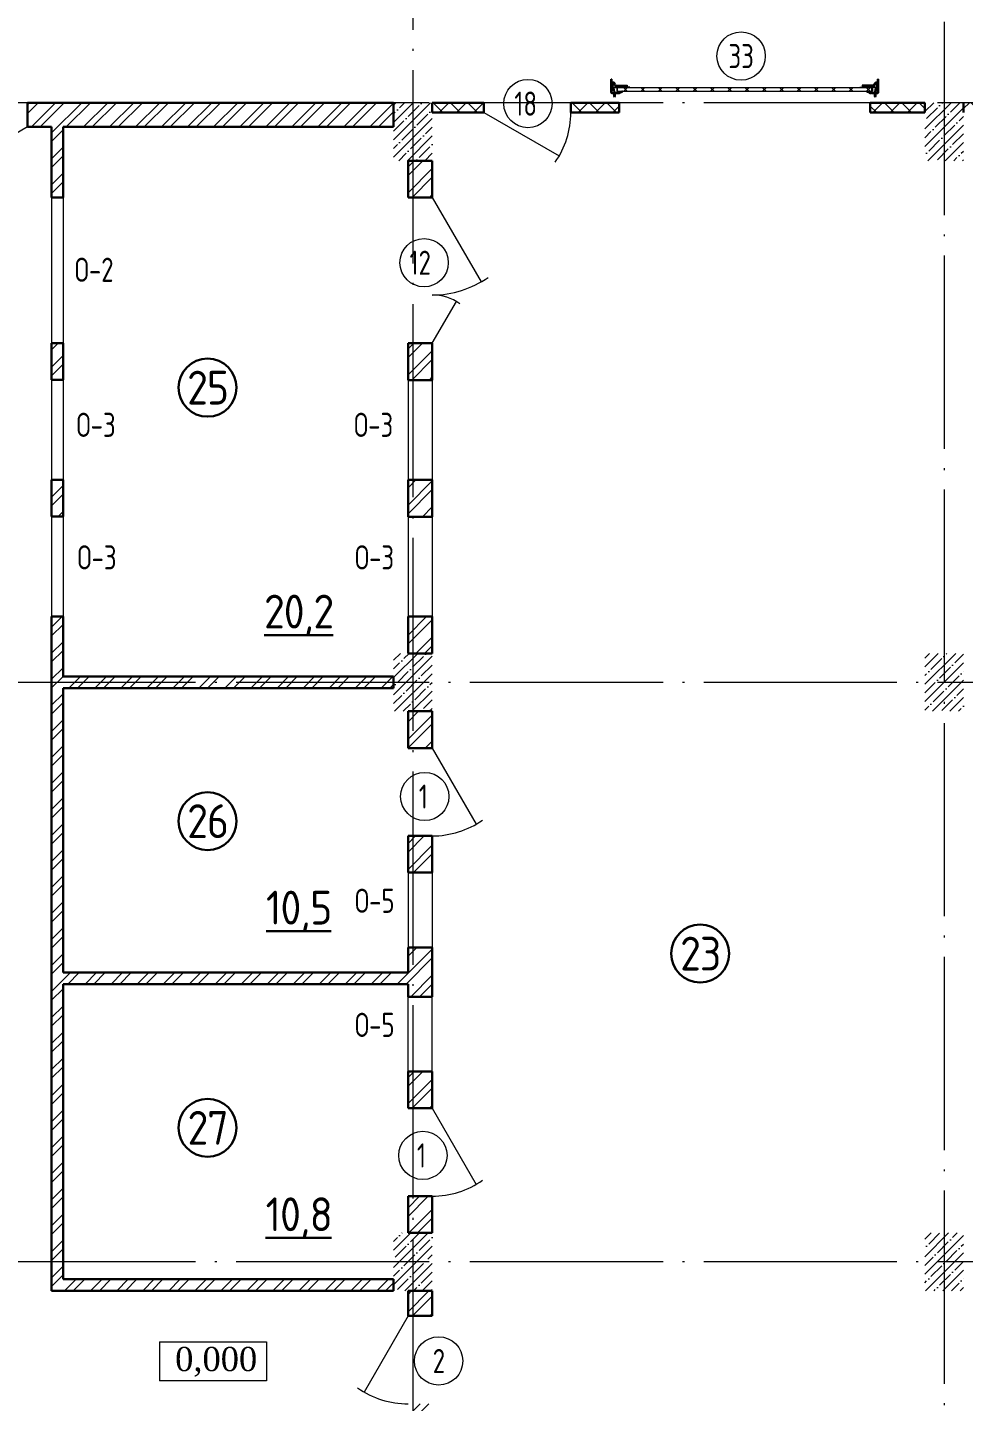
# Model space of a CAD drawing. Extents: x -965262 to 1142518, y -357520 to 71675.
# Drawn here: x -809097 to -799407, y -212797 to -198573 of the extents above; entities that cross this region are included whole.
import ezdxf

# ---------------------------------------------------------------- set-up
doc = ezdxf.new("R2010")
doc.units = 0
doc.header["$LTSCALE"] = 10
doc.linetypes.add('DOTE', pattern=[2.42, 2, -0.2, 0.02, -0.2])
doc.layers.get('0').update_dxf_attribs({"linetype": 'CONTINUOUS', "lineweight": 30})
doc.layers.add('DOTE', color=7, linetype='DOTE', lineweight=9)
doc.styles.add('2.5', font='times.ttf', dxfattribs={"height": 2.5})
doc.styles.add('GOST-2.304_Type-B', font='isocpeur.ttf', dxfattribs={"width": 0.9})
doc.styles.get("Standard").update_dxf_attribs({"font": 'isocpeur.ttf', "height": 300})
pattern_1 = [(45, (-832859.33, -273086.6), (-89.80256, 89.80256), []), (45, (-832769.53, -273086.6), (-89.80256, 89.80256), [158.75, -31.75, 0, -31.75])]

# ---------------------------------------------------------------- blocks, each defined once
blk = doc.blocks.new('anchor.bolt')
for p, q in [((-0.07, 0), (-0.07, -0.72)), ((0.07, 0), (0.07, -0.06)), ((-0.1, -0.04), (-0.07, -0.03)), ((-0.1, -0.04), (0.09, -0.06)), ((0.07, -0.07), (-0.1, -0.04)), ((-0.1, -0.11), (-0.07, -0.1)), ((-0.1, -0.11), (0.09, -0.13)), ((0.07, -0.14), (-0.1, -0.11)), ((-0.1, -0.18), (-0.07, -0.17)), ((-0.1, -0.18), (0.09, -0.2)), ((0.07, -0.21), (-0.1, -0.18)), ((-0.1, -0.25), (-0.07, -0.24)), ((-0.1, -0.25), (0.09, -0.27)), ((0.07, -0.28), (-0.1, -0.25)), ((-0.1, -0.32), (-0.07, -0.31)), ((-0.1, -0.32), (0.09, -0.34)), ((0.07, -0.35), (-0.1, -0.32)), ((-0.1, -0.39), (-0.07, -0.38)), ((-0.1, -0.39), (0.09, -0.41)), ((0.07, -0.42), (-0.1, -0.39)), ((-0.1, -0.46), (-0.07, -0.45)), ((-0.1, -0.46), (0.09, -0.48)), ((0.07, -0.49), (-0.1, -0.46)), ((-0.1, -0.53), (-0.07, -0.52)), ((-0.1, -0.53), (0.09, -0.55)), ((0.07, -0.56), (-0.1, -0.53)), ((-0.09, -0.6), (-0.07, -0.59)), ((-0.09, -0.6), (0.09, -0.62)), ((0.07, -0.63), (-0.09, -0.6)), ((-0.07, -0.72), (0, -0.8)), ((-0.04, -0.62), (-0.06, -0.63)), ((-0.06, -0.64), (-0.06, -0.63)), ((-0.06, -0.73), (-0.06, -0.64)), ((0, -0.79), (-0.06, -0.73)), ((-0.01, -0.63), (-0.04, -0.62)), ((-0.03, -0.63), (0, -0.79)), ((-0.03, -0.63), (0.01, -0.78)), ((-0.02, -0.63), (0.01, -0.77)), ((-0.01, -0.63), (0.02, -0.76)), ((0.03, -0.69), (-0.01, -0.63)), ((0, -0.64), (0.03, -0.75)), ((0, -0.8), (0.07, -0.72)), ((0, -0.79), (0.03, -0.74)), ((0.01, -0.66), (0.03, -0.74)), ((0.03, -0.74), (0.03, -0.69)), ((0.07, -0.06), (0.09, -0.06)), ((0.09, -0.06), (0.07, -0.07)), ((0.07, -0.07), (0.07, -0.13)), ((0.07, -0.13), (0.09, -0.13)), ((0.09, -0.13), (0.07, -0.14)), ((0.07, -0.14), (0.07, -0.2)), ((0.07, -0.2), (0.09, -0.2)), ((0.09, -0.2), (0.07, -0.21)), ((0.07, -0.21), (0.07, -0.27)), ((0.07, -0.27), (0.09, -0.27)), ((0.09, -0.27), (0.07, -0.28)), ((0.07, -0.28), (0.07, -0.34)), ((0.07, -0.33), (0.09, -0.34)), ((0.09, -0.34), (0.07, -0.35)), ((0.07, -0.35), (0.07, -0.41)), ((0.07, -0.4), (0.09, -0.41)), ((0.09, -0.41), (0.07, -0.42)), ((0.07, -0.42), (0.07, -0.48)), ((0.07, -0.47), (0.09, -0.48)), ((0.09, -0.48), (0.07, -0.49)), ((0.07, -0.49), (0.07, -0.55)), ((0.07, -0.55), (0.09, -0.55)), ((0.09, -0.55), (0.07, -0.56)), ((0.07, -0.56), (0.07, -0.62)), ((0.09, -0.62), (0.07, -0.63)), ((0.07, -0.62), (0.09, -0.62)), ((0.07, -0.63), (0.07, -0.72))]:
    blk.add_line(p, q)
blk.add_arc((0.16, -0.64), 0.222, 187.9982, 219.836)
blk = doc.blocks.new('Крепеж_ворот')
at = {"lineweight": 15}
h = blk.add_hatch(dxfattribs=at)
h.set_pattern_fill('ANSI31', color=256, scale=2, angle=180)
h.set_pattern_definition([(225, (746089.599, 74802.7244), (4.49013, -4.49013), [])])
h.paths.add_polyline_path([(746087, 74804), (746087, 74802), (746091, 74802), (746094, 74802), (746094, 74804)], flags=17)
h.paths.add_polyline_path([(746116, 74802, 0.165118), (746120, 74803), (746124, 74806, -0.301689), (746131, 74807), (746135, 74805, 0.130081), (746138, 74804), (746142, 74804), (746142, 74806), (746138, 74806, -0.130081), (746136, 74807), (746133, 74809, 0.301689), (746123, 74808), (746118, 74805, -0.165112), (746116, 74804), (746064, 74804, -0.414223), (746061, 74807), (746061, 74868), (746059, 74868), (746059, 74869), (746059, 74870), (746059, 74870), (746059, 74871), (746059, 74872), (746059, 74872), (746059, 74873), (746059, 74874), (746059, 74875), (746059, 74876), (746059, 74876), (746059, 74877), (746059, 74877), (746059, 74878), (746059, 74879), (746059, 74879), (746061, 74879), (746061, 74945), (746058, 74945), (746058, 74807, 0.41422), (746064, 74802)])
h = blk.add_hatch(dxfattribs=at)
h.set_pattern_fill('ANSI31', color=256, scale=2, angle=90)
h.set_pattern_definition([(135, (736343.8085, 75928.334), (-4.490128, -4.490128), [])])
edge = h.paths.add_edge_path()
edge.add_ellipse((746065, 74838), major_axis=(-1.67, 1.67), ratio=1, start_angle=45, end_angle=135, ccw=False)
edge.add_line((746063, 74838), (746063, 74868))
edge.add_line((746063, 74868), (746061, 74868))
edge.add_line((746061, 74868), (746061, 74838))
edge.add_ellipse((746065, 74838), major_axis=(-2.89, 2.89), ratio=1, start_angle=45, end_angle=135)
edge.add_line((746065, 74834), (746097, 74834))
edge.add_line((746097, 74834), (746097, 74836))
edge.add_line((746097, 74836), (746065, 74836))
edge = h.paths.add_edge_path()
edge.add_ellipse((746065, 74890), major_axis=(2.89, 2.89), ratio=1, start_angle=106, end_angle=135)
edge.add_line((746061, 74890), (746061, 74879))
edge.add_line((746061, 74879), (746063, 74879))
edge.add_line((746063, 74879), (746063, 74890))
edge.add_ellipse((746065, 74890), major_axis=(-1.67, 1.67), ratio=1, start_angle=16, end_angle=45, ccw=False)
edge.add_line((746063, 74891), (746070, 74904))
edge.add_ellipse((746079, 74899), major_axis=(7.45, 7.45), ratio=1, start_angle=-3, end_angle=106, ccw=False)
edge.add_line((746087, 74906), (746097, 74894))
edge.add_line((746097, 74894), (746099, 74895))
edge.add_line((746099, 74895), (746088, 74907))
edge.add_ellipse((746079, 74899), major_axis=(8.67, 8.67), ratio=1, start_angle=-3, end_angle=106)
edge.add_line((746068, 74905), (746062, 74892))
h = blk.add_hatch(color=256, dxfattribs=at)
h.dxf.hatch_style = 1
h.paths.add_polyline_path([(746146, 74809), (746143, 74810, 0.10613), (746142, 74810), (746136, 74809, -0.181324), (746135, 74810, 0.335683), (746120, 74809, -0.119126), (746119, 74809, 0.371631), (746118, 74808), (746118, 74808, 0.451909), (746119, 74807, 0.124341), (746121, 74808, -0.343618), (746134, 74808, 0.181324), (746137, 74808), (746143, 74808, -0.110452), (746143, 74808), (746147, 74807, -0.710497), (746147, 74805), (746143, 74804), (746136, 74804, -0.178994), (746133, 74805, 0.369834), (746130, 74805, -0.178993), (746127, 74804), (746122, 74804, 0.120709), (746122, 74804), (746120, 74803, -0.017147), (746119, 74802, 0.538795), (746120, 74802), (746127, 74802, 0.207608), (746131, 74804, -0.433918), (746132, 74804, 0.207608), (746135, 74802), (746143, 74802, 0.079707), (746143, 74802), (746148, 74804, 0.461502), (746149, 74807, -0.250825), (746149, 74808, -0.128039), (746173, 74816, 0.416657), (746174, 74816), (746174, 74817, 0.409849), (746173, 74817, 0.127248)])
for p, q in [((746058, 74807), (746058, 74945)), ((746058, 74945), (746061, 74945)), ((746059, 74879), (746063, 74879)), ((746059, 74868), (746059, 74879)), ((746059, 74868), (746063, 74868)), ((746061, 74879), (746061, 74945)), ((746061, 74879), (746061, 74890)), ((746061, 74807), (746061, 74868)), ((746061, 74838), (746061, 74868)), ((746068, 74905), (746062, 74892)), ((746070, 74904), (746063, 74891)), ((746063, 74838), (746063, 74890)), ((746064, 74883), (746063, 74883)), ((746064, 74865), (746063, 74865)), ((746064, 74883), (746064, 74874)), ((746067, 74880), (746064, 74883)), ((746064, 74875), (746064, 74873)), ((746064, 74874), (746064, 74865)), ((746067, 74868), (746064, 74865)), ((746097, 74836), (746065, 74836)), ((746097, 74834), (746065, 74834)), ((746067, 74880), (746067, 74875)), ((746067, 74873), (746067, 74868)), ((746087, 74906), (746097, 74894)), ((746088, 74907), (746099, 74895)), ((746097, 74894), (746099, 74895)), ((746097, 74834), (746097, 74836)), ((746064, 74804), (746116, 74804)), ((746064, 74802), (746116, 74802)), ((746079, 74806), (746102, 74806)), ((746079, 74806), (746079, 74804)), ((746079, 74804), (746102, 74804)), ((746082, 74814), (746081, 74813)), ((746081, 74813), (746081, 74806)), ((746099, 74814), (746082, 74814)), ((746086, 74813), (746086, 74806)), ((746095, 74813), (746095, 74806)), ((746099, 74814), (746100, 74813)), ((746100, 74813), (746100, 74806)), ((746102, 74806), (746102, 74804)), ((746118, 74805), (746123, 74808)), ((746120, 74803), (746124, 74806)), ((746135, 74805), (746131, 74807)), ((746136, 74807), (746133, 74809)), ((746142, 74806), (746138, 74806)), ((746138, 74804), (746142, 74804)), ((746142, 74806), (746142, 74804)), ((746142, 74804), (746142, 74806)), ((746143, 74804), (746147, 74805)), ((746143, 74802), (746148, 74804)), ((746174, 74817), (746174, 74816))]:
    blk.add_line(p, q)
for p, q in [((746061, 74879), (746061, 74881)), ((746061, 74834), (746061, 74868)), ((746063, 74883), (746063, 74874)), ((746063, 74874), (746063, 74865)), ((746073, 74842), (746073, 74905)), ((746073, 74896), (746077, 74892)), ((746073, 74851), (746077, 74855)), ((746074, 74886), (746074, 74861)), ((746074, 74880), (746076, 74880)), ((746074, 74867), (746076, 74867)), ((746076, 74886), (746076, 74883)), ((746076, 74883), (746076, 74886)), ((746076, 74886), (746077, 74886)), ((746076, 74864), (746076, 74883)), ((746077, 74873), (746076, 74880)), ((746076, 74880), (746076, 74867)), ((746077, 74873), (746076, 74867)), ((746076, 74864), (746076, 74861)), ((746076, 74864), (746076, 74861)), ((746076, 74861), (746077, 74861)), ((746077, 74886), (746077, 74892)), ((746077, 74861), (746077, 74855)), ((746081, 74898), (746081, 74886)), ((746081, 74849), (746081, 74861)), ((746087, 74898), (746082, 74898)), ((746082, 74886), (746087, 74886)), ((746082, 74861), (746087, 74861)), ((746087, 74849), (746082, 74849)), ((746087, 74899), (746087, 74898)), ((746087, 74886), (746087, 74898)), ((746087, 74886), (746098, 74886)), ((746087, 74849), (746087, 74861)), ((746087, 74861), (746098, 74861)), ((746087, 74847), (746087, 74849)), ((746099, 74885), (746099, 74883)), ((746099, 74883), (746099, 74864)), ((746099, 74882), (746100, 74882)), ((746099, 74865), (746100, 74865)), ((746099, 74862), (746099, 74864)), ((746100, 74861), (746100, 74886)), ((746100, 74886), (746110, 74886)), ((746100, 74861), (746110, 74861)), ((746110, 74861), (746110, 74886)), ((746110, 74881), (746225, 74881)), ((746110, 74865), (746212, 74865)), ((746114, 74877), (746225, 74877)), ((746250, 74859), (746250, 74863))]:
    blk.add_line(p, q, dxfattribs=at)
at = {"lineweight": 15, "ltscale": 0.5}
for p, q in [((746076, 74886), (746074, 74886)), ((746076, 74861), (746074, 74861))]:
    blk.add_line(p, q, dxfattribs=at)
at = {"lineweight": 15, "extrusion": (-1.7375e-14, 1, 0)}
for p, q in [((746113, 74884), (746225, 74884)), ((746113, 74863), (746113, 74884)), ((746113, 74863), (746136, 74863)), ((746117, 74857), (746117, 74829)), ((746117, 74826), (746119, 74823)), ((746119, 74823), (746123, 74825)), ((746121, 74857), (746121, 74829)), ((746123, 74825), (746121, 74828)), ((746123, 74863), (746123, 74863)), ((746250, 74863), (746123, 74863)), ((746250, 74859), (746123, 74859)), ((746124, 74840), (746124, 74849)), ((746136, 74882), (746157, 74882)), ((746136, 74863), (746136, 74882)), ((746157, 74882), (746157, 74863)), ((746157, 74863), (746212, 74863))]:
    blk.add_line(p, q, dxfattribs=at)
at = {"lineweight": 15, "ltscale": 0.5, "extrusion": (-1.7375e-14, 1, 0)}
for p, q in [((746113, 74880), (746225, 74880)), ((746136, 74866), (746113, 74866)), ((746115, 74871), (746120, 74871)), ((746121, 74857), (746117, 74857)), ((746117, 74852), (746117, 74854)), ((746121, 74840), (746117, 74840)), ((746117, 74837), (746117, 74835)), ((746121, 74829), (746117, 74829)), ((746120, 74839), (746120, 74850)), ((746124, 74848), (746120, 74848)), ((746124, 74841), (746120, 74841)), ((746123, 74869), (746123, 74863)), ((746123, 74863), (746123, 74859)), ((746140, 74863), (746140, 74859)), ((746153, 74863), (746153, 74859)), ((746212, 74866), (746157, 74866)), ((746173, 74863), (746173, 74859))]:
    blk.add_line(p, q, dxfattribs=at)
at = {"lineweight": 15, "extrusion": (-2.77556e-16, -1, 0)}
for p, q in [((746225, 74866), (746114, 74866)), ((746128, 74866), (746128, 74863)), ((746138, 74866), (746138, 74863)), ((746164, 74866), (746164, 74863)), ((746174, 74866), (746174, 74863)), ((746201, 74866), (746201, 74863)), ((746210, 74866), (746210, 74863)), ((746225, 74884), (746225, 74863))]:
    blk.add_line(p, q, dxfattribs=at)
at = {"extrusion": (-1, -4.26669e-14, 0)}
for p, q in [((746118, 74808), (746118, 74808)), ((746136, 74809), (746142, 74810)), ((746143, 74808), (746137, 74808)), ((746143, 74810), (746146, 74809)), ((746147, 74807), (746143, 74808))]:
    blk.add_line(p, q, dxfattribs=at)
at = {"extrusion": (-1, -4.2422e-14, 1.22461e-16)}
for p, q in [((746119, 74803), (746122, 74804)), ((746127, 74802), (746120, 74802)), ((746122, 74804), (746127, 74804)), ((746143, 74802), (746135, 74802)), ((746136, 74804), (746143, 74804))]:
    blk.add_line(p, q, dxfattribs=at)
at = {"lineweight": 15}
for centre, radius, start, end in [((746079, 74899), 8.28, 0, 136.0097), ((746079, 74847), 8.28, 223.9903, 0), ((746077, 74883), 0.956, 180, 270), ((746077, 74883), 0.75, 180, 270), ((746077, 74864), 0.956, 90, 180), ((746077, 74864), 0.75, 90, 180), ((746076, 74892), 0.375, 0, 45), ((746076, 74855), 0.375, 315, 0), ((746082, 74898), 0.375, 91, 180), ((746082, 74886), 0.75, 180, 270), ((746082, 74861), 0.75, 90, 180), ((746082, 74849), 0.375, 180, 269), ((746098, 74885), 0.375, 0, 90), ((746098, 74862), 0.375, 270, 0), ((746123, 74857), 5.92, 90, 180), ((746123, 74829), 5.92, 180, 199.6464), ((746123, 74857), 1.87, 90, 180), ((746129, 74855), 8.15, 194.9986, 233.9214), ((746129, 74833), 8.15, 126.0786, 165.0014), ((746123, 74829), 1.87, 180, 185.5313)]:
    blk.add_arc(centre, radius, start, end, dxfattribs=at)
at = {"lineweight": 15, "ltscale": 0.5}
for centre, radius, start, end in [((746119, 74852), 2.25, 195, 270), ((746119, 74836), 2.25, 90, 165), ((746119, 74850), 0.375, 0, 90), ((746119, 74839), 0.375, 270, 0)]:
    blk.add_arc(centre, radius, start, end, dxfattribs=at)
for centre, radius, start, end in [((746064, 74807), 5.62, 180, 270), ((746064, 74807), 3.11, 180, 270), ((746082, 74804), 10.4, 68.2753, 87.8782), ((746091, 74798), 16.2, 73.306, 107.292), ((746099, 74804), 10.4, 92.1218, 111.7247), ((746116, 74807), 3.11, 270, 307.5043), ((746116, 74807), 5.62, 270, 307.5043), ((746119, 74808), 0.586, 91.7247, 173.2711), ((746119, 74807), 0.586, 173.2711, 270.547), ((746118, 74812), 3.52, 271.7247, 298.8983), ((746118, 74812), 5.21, 270.547, 298.8983), ((746128, 74799), 12.4, 54.8903, 129.1143), ((746128, 74799), 10.7, 54.8903, 130.7448), ((746128, 74801), 8.97, 60.3534, 127.5043), ((746128, 74801), 8.97, 60.3534, 127.5043), ((746128, 74801), 8.97, 60.3534, 127.5043), ((746128, 74801), 6.46, 60.3534, 127.5043), ((746136, 74811), 3.54, 234.8903, 276), ((746136, 74811), 1.86, 234.8903, 276), ((746138, 74810), 5.62, 240.3534, 270), ((746138, 74810), 3.11, 240.3534, 270), ((746143, 74810), 0.292, 71.7675, 96), ((746143, 74808), 0.292, 70.7873, 96), ((746176, 74761), 56.8, 93.2805, 122.2878), ((746147, 74806), 0.562, 289.2127, 70.7873), ((746147, 74806), 2.25, 288.2291, 27.3228), ((746176, 74765), 50.3, 93.6593, 122.8448), ((746150, 74807), 0.586, 151, 207.3228), ((746173, 74817), 0.6, 4.1357, 93.2805), ((746173, 74816), 0.6, 273.6593, 4.1357)]:
    blk.add_arc(centre, radius, start, end)
at = {"extrusion": (-1.22461e-16, -5.20252e-30, -1)}
for centre, radius, start, end in [((-746120, 74802), 0.187, 270, 62.4687), ((-746122, 74803), 0.586, 62.4687, 90), ((-746127, 74809), 4.69, 229.4077, 270), ((-746127, 74807), 4.69, 223.0863, 270), ((-746131, 74803), 2.32, 49.4077, 130.5923), ((-746131, 74803), 0.637, 43.0863, 136.9137), ((-746135, 74807), 4.69, 270, 316.9137), ((-746136, 74809), 4.69, 270, 310.5923), ((-746143, 74804), 0.292, 250.7873, 270), ((-746143, 74802), 0.292, 251.7709, 270)]:
    blk.add_arc(centre, radius, start, end, dxfattribs=at)
at = {"extrusion": (0, 0, -1)}
for centre, major_axis, start_param, end_param in [((746065, 74890), (2.89, 2.89), 3.926991, 4.433136), ((746065, 74838), (-2.89, 2.89), 3.926991, 5.497787), ((746065, 74890), (-1.67, 1.67), 5.497787, 6.003933), ((746065, 74838), (-1.67, 1.67), 3.926991, 5.497787), ((746079, 74899), (8.67, 8.67), 4.433136, 6.335545), ((746079, 74899), (7.45, 7.45), 4.433136, 6.335545)]:
    blk.add_ellipse(centre, major_axis=major_axis, ratio=1, start_param=start_param, end_param=end_param, dxfattribs=at)
for points in [[(746067, 74875), (746066, 74875), (746064, 74875)], [(746064, 74873), (746066, 74873), (746067, 74873)]]:
    blk.add_rational_spline(points, [1, 1.01284142743, 1], degree=2)
at = {"lineweight": 15, "ltscale": 0.5}
for points, knots in [([(746115, 74871), (746115, 74871), (746114, 74871), (746114, 74871), (746114, 74872), (746113, 74872), (746113, 74872), (746113, 74873), (746113, 74873), (746113, 74873)], [0.37141352, 0.37141352, 0.37141352, 0.37141352, 0.39402571, 0.39402571, 0.41663789, 0.41663789, 0.43959523, 0.43959523, 0.46255257, 0.46255257, 0.46255257, 0.46255257]), ([(746123, 74869), (746123, 74869), (746123, 74869), (746122, 74870), (746122, 74870), (746122, 74871), (746122, 74871), (746121, 74871), (746121, 74871), (746120, 74871)], [0.28027447, 0.28027447, 0.28027447, 0.28027447, 0.30323181, 0.30323181, 0.32618916, 0.32618916, 0.34880134, 0.34880134, 0.37141352, 0.37141352, 0.37141352, 0.37141352])]:
    blk.add_open_spline(points, degree=3, knots=knots, dxfattribs=at)
at = {"lineweight": 15}
for points in [[(746117, 74827), (746117, 74827), (746117, 74826), (746117, 74826)], [(746121, 74828), (746121, 74828), (746121, 74828), (746121, 74829)]]:
    blk.add_open_spline(points, degree=3, dxfattribs=at)
at = {"xscale": -50.80000000000001, "yscale": 50.80000000000001, "zscale": 50.80000000000001}
blk.add_blockref('anchor.bolt', (746091, 74804), dxfattribs=at)

msp = doc.modelspace()

# ---------------------------------------------------------------- hatches: boundary and pattern name
at = {"lineweight": 15}
h = msp.add_hatch(dxfattribs=at)
h.set_pattern_fill('ANSI37', color=256, scale=40, angle=90)
h.set_pattern_definition([(135, (-1733799.76, -353315.75), (-89.802561, -89.802561), []), (225, (-1733799.76, -353315.75), (89.802561, -89.802561), [])])
h.paths.add_polyline_path([(-800356.1, -199196.2), (-802988.8, -199196.2), (-802988.8, -199236.2), (-800356.1, -199236.2)])
h = msp.add_hatch(dxfattribs=at)
h.set_pattern_fill('ANSI32', color=1, scale=20)
h.set_pattern_definition([(45, (-809956.46, -199425.07), (-134.7038, 134.7038), []), (45, (-809866.65, -199425.07), (-134.7038, 134.7038), [])])
h.paths.add_polyline_path([(-809887.4, -199352.1), (-810007.4, -199352.1), (-810007.4, -199602.1), (-809887.4, -199602.1)], flags=17)
h.paths.add_polyline_path([(-808977.4, -199352.1), (-809097.4, -199352.1), (-809097.4, -199602.1), (-808977.4, -199602.1)])
h.paths.add_polyline_path([(-804907.4, -212821.9), (-805107.4, -212821.9), (-805107.4, -213332.1), (-804907.4, -213332.1)])
h.paths.add_polyline_path([(-805107.4, -212821.9), (-805157.4, -212821.9), (-805157.4, -213082.1), (-805937.4, -213082.1), (-805937.4, -216492.1), (-805687.4, -216492.1), (-805687.4, -213332.1), (-805107.4, -213332.1)])
h.paths.add_polyline_path([(-804907.4, -211652.1), (-805107.4, -211652.1), (-805107.4, -211911.9), (-804907.4, -211911.9)])
h.paths.add_polyline_path([(-811157.4, -217051.7), (-811157.4, -216671.7), (-810907.4, -216671.7), (-810907.4, -217052.1), (-811157.4, -217052.1)])
h.paths.add_polyline_path([(-811157.4, -215251.7), (-811157.4, -213451.7), (-810907.4, -213451.7), (-810907.4, -215251.7)])
h.paths.add_polyline_path([(-811157.4, -212031.7), (-811157.4, -211652.1), (-810907.4, -211652.1), (-810907.4, -212031.7)])
h.paths.add_polyline_path([(-811157.4, -211052.1), (-811157.4, -210671.7), (-810907.4, -210671.7), (-810907.4, -211052.1), (-811157.4, -211051.7)])
h.paths.add_polyline_path([(-811157.4, -209251.7), (-811157.4, -208741.7), (-810907.4, -208741.7), (-810907.4, -209251.7)])
h.paths.add_polyline_path([(-811157.4, -207321.7), (-811157.4, -206941.7), (-810907.4, -206941.7), (-810907.4, -207321.7)])
h.paths.add_polyline_path([(-811157.4, -206031.7), (-811157.4, -205652.1), (-810907.4, -205652.1), (-810907.4, -206031.7)])
h.paths.add_polyline_path([(-811157.4, -205052.1), (-811157.4, -204671.7), (-810907.4, -204671.7), (-810907.4, -205052.1)])
h.paths.add_polyline_path([(-811157.4, -203636.7), (-811157.4, -203256.7), (-810907.4, -203256.7), (-810907.4, -203636.7)])
h.paths.add_polyline_path([(-811157.4, -202221.7), (-811157.4, -201842.1), (-810907.4, -201842.1), (-810907.4, -202221.7)])
h.paths.add_polyline_path([(-811157.4, -200332.1), (-811157.4, -199952.1), (-810907.4, -199952.5), (-810907.4, -200332.1)])
h.paths.add_polyline_path([(-810907.4, -199602.1), (-810907.4, -199352.1), (-809887.4, -199352.1), (-809887.4, -199602.1)])
h.paths.add_polyline_path([(-808977.4, -199352.1), (-805307.4, -199352.1), (-805307.4, -199602.1), (-808727.4, -199602.1), (-808727.4, -200331.7), (-808847.4, -200331.7), (-808847.4, -199602.1), (-808977.4, -199602.1)])
h.paths.add_polyline_path([(-805157.4, -200332.1), (-805157.4, -199952.1), (-804907.4, -199952.1), (-804907.4, -200332.1)])
h.paths.add_polyline_path([(-808847.4, -202221.7), (-808847.4, -201841.7), (-808727.4, -201841.7), (-808727.4, -202221.7)])
h.paths.add_polyline_path([(-805157.4, -202222.1), (-805157.4, -201842.1), (-804907.4, -201842.1), (-804907.4, -202222.1)])
h.paths.add_polyline_path([(-805157.4, -203637.1), (-805157.4, -203257.1), (-804907.4, -203257.1), (-804907.4, -203637.1)])
h.paths.add_polyline_path([(-808847.4, -203636.7), (-808847.4, -203256.7), (-808727.4, -203256.7), (-808727.4, -203636.7)])
h.paths.add_polyline_path([(-805307.4, -211652.1), (-808847.4, -211651.7), (-808847.4, -204671.7), (-808727.4, -204671.7), (-808727.4, -205292.1), (-805307.4, -205292.1), (-805307.4, -205412.1), (-808727.4, -205412.1), (-808727.4, -208357.1), (-805157.4, -208357.1), (-805157.4, -208096.7), (-804907.4, -208096.7), (-804907.4, -208606.7), (-805157.4, -208606.7), (-805157.3, -208477.1), (-808727.4, -208477.1), (-808727.4, -211531.7), (-805307.4, -211531.7), (-805307.4, -211651.7)])
h.paths.add_polyline_path([(-805157.4, -205052.1), (-805157.4, -204671.7), (-804907.4, -204671.7), (-804907.4, -205051.7)])
h.paths.add_polyline_path([(-805157.4, -206032.1), (-805157.4, -205652.1), (-804907.4, -205652.1), (-804907.4, -206032.1)], flags=17)
h.paths.add_polyline_path([(-805157.4, -207322.1), (-805157.4, -206942.1), (-804907.4, -206942.1), (-804907.4, -207322.1)], flags=17)
h.paths.add_polyline_path([(-805157.4, -209761.7), (-805157.4, -209381.7), (-804907.4, -209381.7), (-804907.4, -209761.7)])
h.paths.add_polyline_path([(-805157.4, -211052.1), (-805157.4, -210671.7), (-804907.4, -210671.7), (-804907.4, -211052.1)], flags=17)
h.paths.add_polyline_path([(-808847.4, -214442.1), (-808847.4, -213082.1), (-807217.4, -213082.1), (-807217.4, -216492.1), (-807337.4, -216492.1), (-807337.4, -213202.1), (-808727.4, -213202.1), (-808727.4, -214442.1)])
h.paths.add_polyline_path([(-808847.4, -216492.1), (-808847.4, -215352.1), (-808727.4, -215352.1), (-808727.4, -216492.1)], flags=17)
h.paths.add_polyline_path([(-805157.4, -211911.9), (-805107.4, -211911.9), (-805107.4, -211652.1), (-805157.4, -211652.1)])
h = msp.add_hatch(dxfattribs=at)
h.set_pattern_fill('ANSI35', color=256, scale=20, style=0)
h.set_pattern_definition(pattern_1)
h.paths.add_polyline_path([(-804907.4, -199352.1), (-805307.4, -199352.1), (-805307.4, -199952.1), (-804907.4, -199952.1)])
h = msp.add_hatch(dxfattribs=at)
h.set_pattern_fill('ANSI37', color=30, scale=40, angle=90)
h.set_pattern_definition([(135, (-799248.1, -199433.01), (-89.8026, -89.8026), []), (225, (-799248.1, -199433.01), (89.8026, -89.8026), [])])
h.paths.add_polyline_path([(-799107.4, -199352.1), (-799407.4, -199352.1), (-799407.4, -199452.1), (-799107.4, -199452.1)])
h.paths.add_polyline_path([(-799107.4, -199352.1), (-799407.4, -199352.1), (-799407.4, -199452.1), (-799107.4, -199452.1)], flags=17)
h.paths.add_polyline_path([(-804907.4, -199452.1), (-804322.4, -199452.1), (-804322.4, -199352.1), (-804907.4, -199352.1)])
h.paths.add_polyline_path([(-803422.4, -199452.1), (-802972.4, -199452.1), (-802972.4, -199352.1), (-803422.4, -199352.1)])
h.paths.add_polyline_path([(-800372.4, -199452.1), (-799807.4, -199452.1), (-799807.4, -199352.1), (-800372.4, -199352.1)])
h.paths.add_polyline_path([(-799407.4, -199452.1), (-799107.4, -199452.1), (-799107.4, -199352.1), (-799407.4, -199352.1)])
h.paths.add_polyline_path([(-803472.4, -199452.1), (-803422.4, -199452.1), (-803422.4, -199352.1), (-803472.4, -199352.1)])
h.paths.add_polyline_path([(-804372.4, -199452.1), (-804322.4, -199452.1), (-804322.4, -199352.1), (-804372.4, -199352.1)])
h = msp.add_hatch(dxfattribs=at)
h.set_pattern_fill('ANSI35', color=256, scale=20, style=0)
h.set_pattern_definition(pattern_1)
h.paths.add_polyline_path([(-799407.4, -199352.1), (-799807.4, -199352.1), (-799807.4, -199952.1), (-799407.4, -199952.1)])
h = msp.add_hatch(dxfattribs=at)
h.set_pattern_fill('ANSI35', color=256, scale=20, style=0)
h.set_pattern_definition(pattern_1)
h.paths.add_polyline_path([(-804907.4, -205052.1), (-805307.4, -205052.1), (-805307.4, -205652.1), (-804907.4, -205652.1)])
h = msp.add_hatch(dxfattribs=at)
h.set_pattern_fill('ANSI35', color=256, scale=20, style=0)
h.set_pattern_definition(pattern_1)
h.paths.add_polyline_path([(-799407.4, -205052.1), (-799807.4, -205052.1), (-799807.4, -205652.1), (-799407.4, -205652.1)])
h = msp.add_hatch(dxfattribs=at)
h.set_pattern_fill('ANSI35', color=256, scale=20, style=0)
h.set_pattern_definition(pattern_1)
h.paths.add_polyline_path([(-804907.4, -211052.1), (-805307.4, -211052.1), (-805307.4, -211652.1), (-804907.4, -211652.1)])
h = msp.add_hatch(dxfattribs=at)
h.set_pattern_fill('ANSI35', color=256, scale=20, style=0)
h.set_pattern_definition(pattern_1)
h.paths.add_polyline_path([(-799407.4, -211052.1), (-799807.4, -211052.1), (-799807.4, -211652.1), (-799407.4, -211652.1)])

# ---------------------------------------------------------------- linework, layer by layer
for p, q in [((-800356.1, -199196.2, -1808.5), (-802988.8, -199196.2, -1808.5)), ((-802988.8, -199236.2, -1808.5), (-802988.8, -199196.2, -1808.5)), ((-800356.1, -199236.2, -1808.5), (-802988.8, -199236.2, -1808.5)), ((-800356.1, -199236.2, -1808.5), (-800356.1, -199196.2, -1808.5)), ((-804372.4, -199452.1, -3259.8), (-803593, -199902.1, -3259.8)), ((-809097.4, -199602.1), (-809885.5, -200057.1)), ((-804907.4, -200332.1), (-804402.4, -201206.8)), ((-804907.4, -201842.1), (-804657.4, -201409.1)), ((-804907.4, -206032.1, -1808.5), (-804452.4, -206820.2, -1808.5)), ((-804907.4, -208776.7), (-804907.4, -208776.7)), ((-804907.4, -209761.7), (-804452.4, -210549.8)), ((-805157.4, -211911.9), (-805612.4, -212700)), ((-807729.7, -212179.1), (-806624.7, -212179.1)), ((-807729.7, -212179.1), (-807729.7, -212584.2)), ((-806624.7, -212179.1), (-806624.7, -212584.2)), ((-806624.7, -212584.2), (-807729.7, -212584.2))]:
    msp.add_line(p, q, dxfattribs=at)
at = {"color": 1, "ltscale": 200}
for p, q in [((-809097.4, -199352.1), (-805307.4, -199352.1)), ((-809097.4, -199602.1), (-809097.4, -199352.1)), ((-805307.4, -199602.1, -1808.5), (-805307.4, -199352.1, -1808.5)), ((-809097.4, -199602.1), (-808847.4, -199602.1)), ((-808727.4, -199602.1), (-805307.4, -199602.1))]:
    msp.add_line(p, q, dxfattribs=at)
at = {"color": 30, "ltscale": 200}
for p, q in [((-804907.4, -199352.1), (-804372.4, -199352.1, -3259.8)), ((-804372.4, -199352.1, -3259.8), (-804372.4, -199452.1, -3259.8)), ((-803472.4, -199352.1, -3259.8), (-802972.4, -199352.1, -1808.5)), ((-803472.4, -199352.1, -3259.8), (-803472.4, -199452.1, -3259.8)), ((-802972.4, -199352.1, -1808.5), (-802972.4, -199452.1, -1808.5)), ((-800372.4, -199352.1, -1808.5), (-799807.4, -199352.1, -1808.5)), ((-804907.4, -199452.1), (-804372.4, -199452.1, -3259.8)), ((-803472.4, -199452.1, -3259.8), (-802972.4, -199452.1, -1808.5)), ((-800372.4, -199452.1, -1808.5), (-799807.4, -199452.1))]:
    msp.add_line(p, q, dxfattribs=at)
at = {"color": 30}
for p, q in [((-804907.4, -199452.1, -1808.5), (-804907.4, -199352.1, -1808.5)), ((-800372.4, -199452.1, -1808.5), (-800372.4, -199352.1, -1808.5)), ((-799807.4, -199452.1, -1808.5), (-799807.4, -199352.1, -1808.5)), ((-799407.4, -199452.1, -1808.5), (-799407.4, -199352.1, -1808.5))]:
    msp.add_line(p, q, dxfattribs=at)
at = {"color": 1}
for p, q in [((-808847.4, -200331.7), (-808847.4, -199602.1)), ((-808727.4, -200331.7), (-808727.4, -199602.1)), ((-805157.4, -199952.1), (-805157.4, -200332.1)), ((-804907.4, -199952.1), (-804907.4, -200332.1)), ((-808847.4, -200331.7), (-808727.4, -200331.7)), ((-808847.4, -202221.7), (-808847.4, -201841.7)), ((-808847.4, -201841.7), (-808727.4, -201841.7)), ((-808727.4, -202221.7), (-808727.4, -201841.7)), ((-805157.4, -201842.1), (-805157.4, -202222.1)), ((-804907.4, -201842.1), (-804907.4, -202222.1)), ((-808847.4, -202221.7), (-808727.4, -202221.7)), ((-808847.4, -203256.7), (-808727.4, -203256.7)), ((-808847.4, -203636.7), (-808847.4, -203256.7)), ((-808727.4, -203636.7), (-808727.4, -203256.7)), ((-805157.4, -203257.1), (-805157.4, -203637.1)), ((-804907.4, -203257.1), (-804907.4, -203637.1)), ((-808847.4, -203636.7, -1808.5), (-808727.4, -203636.7, -1808.5)), ((-808847.4, -210131.9), (-808847.4, -204671.7, -1808.5)), ((-808847.4, -204671.7, -1808.5), (-808727.4, -204671.7, -1808.5)), ((-808727.4, -205292.1), (-808727.4, -204671.7, -1808.5)), ((-805157.4, -204671.7), (-805157.4, -205052.1)), ((-804907.4, -204671.7), (-804907.4, -205052.1)), ((-805307.4, -205292.1), (-808727.4, -205292.1)), ((-805307.4, -205412.5, -1808.5), (-805307.4, -205292.1)), ((-808727.4, -208357.1), (-808727.4, -205412.1)), ((-805307.4, -205412.1), (-808727.4, -205412.1)), ((-805157.4, -205652.1, -1808.5), (-805157.4, -206032.1, -1808.5)), ((-804907.4, -205652.1, -1808.5), (-804907.4, -206032.1, -1808.5)), ((-805157.4, -206942.1, -1808.5), (-805157.4, -207322.1, -1808.5)), ((-804907.4, -206942.1, -1808.5), (-804907.4, -207322.1, -1808.5)), ((-805157.4, -208096.7), (-805157.4, -208357.1)), ((-805157.4, -208096.7), (-804907.4, -208096.7)), ((-804907.4, -208606.7), (-804907.4, -208096.7)), ((-805157.4, -208357.1), (-808727.4, -208357.1)), ((-808727.4, -211531.7), (-808727.4, -208477.1)), ((-805157.4, -208477.1), (-808727.4, -208477.1)), ((-805157.3, -208606.7), (-805157.3, -208477.1)), ((-805157.4, -208606.7), (-804907.4, -208606.7)), ((-805157.4, -209381.7), (-804907.4, -209381.7)), ((-805157.4, -209761.7), (-805157.4, -209381.7)), ((-804907.4, -209761.7), (-804907.4, -209381.7)), ((-805157.4, -209761.7), (-804907.4, -209761.7)), ((-808847.4, -211651.7), (-808847.4, -210131.9)), ((-805157.4, -210671.7), (-804907.4, -210671.7)), ((-805157.4, -211051.7), (-805157.4, -210671.7)), ((-804907.4, -211051.7), (-804907.4, -210671.7)), ((-805157.4, -211052.1, -1808.5), (-804907.4, -211052.1, -1808.5)), ((-805307.4, -211652.1, -1808.5), (-808847.4, -211651.7)), ((-805307.4, -211531.7), (-808727.4, -211531.7)), ((-805307.4, -211652.1, -1808.5), (-805307.4, -211531.7)), ((-805157.4, -211652.1, -1808.5), (-804907.4, -211652.1, -1808.5)), ((-805157.4, -211652.1, -1808.5), (-805157.4, -211911.9)), ((-804907.4, -211651.7), (-804907.4, -211911.9)), ((-805157.4, -211911.9), (-804907.4, -211911.9))]:
    msp.add_line(p, q, dxfattribs=at)
at = {"color": 1, "ltscale": 2}
for p, q in [((-804907.4, -199952.1, -1808.5), (-805157.4, -199952.1, -1808.5)), ((-804907.4, -200332.1), (-805157.4, -200332.1)), ((-804907.4, -201842.1), (-805157.4, -201842.1)), ((-804907.4, -202222.1), (-805157.4, -202222.1)), ((-804907.4, -203257.1), (-805157.4, -203257.1)), ((-804907.4, -203637.1), (-805157.4, -203637.1)), ((-804907.4, -204671.7), (-805157.4, -204671.7)), ((-804907.4, -205052.1, -1808.5), (-805157.4, -205052.1, -1808.5)), ((-804907.4, -205652.1, -1808.5), (-805157.4, -205652.1, -1808.5)), ((-804907.4, -206032.1, -1808.5), (-805157.4, -206032.1, -1808.5)), ((-804907.4, -206942.1, -1808.5), (-805157.4, -206942.1, -1808.5)), ((-804907.4, -207322.1, -1808.5), (-805157.4, -207322.1, -1808.5))]:
    msp.add_line(p, q, dxfattribs=at)
at = {"color": 1, "lineweight": 15}
for p, q in [((-808847.4, -200331.7), (-808847.4, -201841.7)), ((-808727.4, -200331.7), (-808727.4, -201841.7)), ((-808847.4, -202221.7), (-808847.4, -203256.7)), ((-808727.4, -202221.7), (-808727.4, -203256.7)), ((-805157.4, -202222.1), (-805157.4, -203257.1)), ((-804907.4, -202222.1), (-804907.4, -203257.1)), ((-808847.4, -203636.7), (-808847.4, -204671.7, -1808.5)), ((-808727.4, -203636.7), (-808727.4, -204671.7, -1808.5)), ((-805157.4, -203637.1), (-805157.4, -204671.7)), ((-804907.4, -203637.1), (-804907.4, -204671.7)), ((-805157.4, -207322.1, -1808.5), (-805157.4, -208096.7)), ((-804907.4, -207322.1, -1808.5), (-804907.4, -208096.7)), ((-805157.4, -209381.7), (-805157.3, -208606.7)), ((-804907.4, -209381.7), (-804907.4, -208606.7))]:
    msp.add_line(p, q, dxfattribs=at)
at = {"lineweight": 15}
for centre in [(-801709.8, -198868, -6519.6), (-803916.3, -199360.3, -6519.6), (-804991.6, -201007.5, -1808.5), (-804984.9, -206533.7, -1808.5), (-805004.4, -210249.5, -1808.5), (-804840.9, -212377.3, -1808.5)]:
    msp.add_circle(centre, 250, dxfattribs=at)
for centre in [(-807233.4, -202301.1, -6519.6), (-807233.4, -206789.2, -6519.6), (-802133.7, -208160.3, -6519.6), (-807233.4, -209963.8, -6519.6)]:
    msp.add_circle(centre, 300)
at = {"lineweight": 15, "ltscale": 10}
msp.add_arc((-804372.4, -199452.1, -3259.8), 900, 325, 0, dxfattribs=at)
at = {"lineweight": 15}
for centre, radius, start, end in [((-804907.4, -200332.1), 1010, 270, 305), ((-804907.4, -201842.1), 500, 55, 90), ((-804907.4, -206032.1, -1808.5), 910, 270, 305), ((-804907.4, -209761.7), 910, 270, 305), ((-805157.4, -211911.9), 910, 235, 270)]:
    msp.add_arc(centre, radius, start, end, dxfattribs=at)
for points in [[(-800299.3, -199178.6, -8328.1), (-800298, -199178.6, -8328.1), (-800296.2, -199178.6, -8328.1)], [(-800299.3, -199178.6, -8328.1), (-800298, -199178.6, -8328.1), (-800296.2, -199178.6, -8328.1)], [(-800299.3, -199178.6, -8328.1), (-800298, -199178.6, -8328.1), (-800296.2, -199178.6, -8328.1)], [(-800299.3, -199178.6, -8328.1), (-800298, -199178.6, -8328.1), (-800296.2, -199178.6, -8328.1)], [(-800299.3, -199178.6, -8328.1), (-800298, -199178.6, -8328.1), (-800296.2, -199178.6, -8328.1)], [(-800299.3, -199178.6, -8328.1), (-800298, -199178.6, -8328.1), (-800296.2, -199178.6, -8328.1)], [(-800299.3, -199178.6, -8328.1), (-800298, -199178.6, -8328.1), (-800296.2, -199178.6, -8328.1)], [(-800299.3, -199178.6, -8328.1), (-800298, -199178.6, -8328.1), (-800296.2, -199178.6, -8328.1)], [(-800299.3, -199178.6, -8328.1), (-800298, -199178.6, -8328.1), (-800296.2, -199178.6, -8328.1)], [(-800299.3, -199178.6, -8328.1), (-800298, -199178.6, -8328.1), (-800296.2, -199178.6, -8328.1)], [(-800299.3, -199178.6, -8328.1), (-800298, -199178.6, -8328.1), (-800296.2, -199178.6, -8328.1)], [(-800299.3, -199178.6, -8328.1), (-800298, -199178.6, -8328.1), (-800296.2, -199178.6, -8328.1)], [(-800299.3, -199178.6, -8328.1), (-800298, -199178.6, -8328.1), (-800296.2, -199178.6, -8328.1)], [(-800299.3, -199178.6, -8328.1), (-800298, -199178.6, -8328.1), (-800296.2, -199178.6, -8328.1)], [(-800299.3, -199178.6, -8328.1), (-800298, -199178.6, -8328.1), (-800296.2, -199178.6, -8328.1)], [(-800299.3, -199178.6, -8328.1), (-800298, -199178.6, -8328.1), (-800296.2, -199178.6, -8328.1)], [(-800299.3, -199178.6, -8328.1), (-800298, -199178.6, -8328.1), (-800296.2, -199178.6, -8328.1)], [(-800299.3, -199178.6, -8328.1), (-800298, -199178.6, -8328.1), (-800296.2, -199178.6, -8328.1)], [(-800299.3, -199178.6, -8328.1), (-800298, -199178.6, -8328.1), (-800296.2, -199178.6, -8328.1)], [(-800299.3, -199178.6, -8328.1), (-800298, -199178.6, -8328.1), (-800296.2, -199178.6, -8328.1)], [(-800299.3, -199178.6, -8328.1), (-800298, -199178.6, -8328.1), (-800296.2, -199178.6, -8328.1)], [(-800299.3, -199178.6, -8328.1), (-800298, -199178.6, -8328.1), (-800296.2, -199178.6, -8328.1)], [(-800299.3, -199178.6, -8328.1), (-800298, -199178.6, -8328.1), (-800296.2, -199178.6, -8328.1)], [(-800299.3, -199178.6, -8328.1), (-800298, -199178.6, -8328.1), (-800296.2, -199178.6, -8328.1)], [(-800299.3, -199178.6, -8328.1), (-800298, -199178.6, -8328.1), (-800296.2, -199178.6, -8328.1)], [(-800299.3, -199178.6, -8328.1), (-800298, -199178.6, -8328.1), (-800296.2, -199178.6, -8328.1)], [(-800299.3, -199178.6, -8328.1), (-800298, -199178.6, -8328.1), (-800296.2, -199178.6, -8328.1)], [(-800299.3, -199178.6, -8328.1), (-800298, -199178.6, -8328.1), (-800296.2, -199178.6, -8328.1)], [(-800299.3, -199178.6, -8328.1), (-800298, -199178.6, -8328.1), (-800296.2, -199178.6, -8328.1)], [(-800299.3, -199178.6, -8328.1), (-800298, -199178.6, -8328.1), (-800296.2, -199178.6, -8328.1)], [(-800299.3, -199178.6, -8328.1), (-800298, -199178.6, -8328.1), (-800296.2, -199178.6, -8328.1)], [(-800299.3, -199178.6, -8328.1), (-800298, -199178.6, -8328.1), (-800296.2, -199178.6, -8328.1)], [(-800299.3, -199178.6, -8328.1), (-800298, -199178.6, -8328.1), (-800296.2, -199178.6, -8328.1)], [(-800299.3, -199178.6, -8328.1), (-800298, -199178.6, -8328.1), (-800296.2, -199178.6, -8328.1)], [(-800299.3, -199178.6, -8328.1), (-800298, -199178.6, -8328.1), (-800296.2, -199178.6, -8328.1)], [(-800299.3, -199178.6, -8328.1), (-800298, -199178.6, -8328.1), (-800296.2, -199178.6, -8328.1)], [(-800299.3, -199178.6, -8328.1), (-800298, -199178.6, -8328.1), (-800296.2, -199178.6, -8328.1)], [(-800299.3, -199178.6, -8328.1), (-800298, -199178.6, -8328.1), (-800296.2, -199178.6, -8328.1)], [(-800299.3, -199178.6, -8328.1), (-800298, -199178.6, -8328.1), (-800296.2, -199178.6, -8328.1)], [(-800299.3, -199178.6, -8328.1), (-800298, -199178.6, -8328.1), (-800296.2, -199178.6, -8328.1)], [(-800299.3, -199178.6, -8328.1), (-800298, -199178.6, -8328.1), (-800296.2, -199178.6, -8328.1)], [(-800299.3, -199178.6, -8328.1), (-800298, -199178.6, -8328.1), (-800296.2, -199178.6, -8328.1)], [(-800296.2, -199181, -8328.1), (-800298, -199181, -8328.1), (-800299.3, -199181, -8328.1)], [(-800296.2, -199181, -8328.1), (-800298, -199181, -8328.1), (-800299.3, -199181, -8328.1)], [(-800296.2, -199181, -8328.1), (-800298, -199181, -8328.1), (-800299.3, -199181, -8328.1)], [(-800296.2, -199181, -8328.1), (-800298, -199181, -8328.1), (-800299.3, -199181, -8328.1)], [(-800296.2, -199181, -8328.1), (-800298, -199181, -8328.1), (-800299.3, -199181, -8328.1)], [(-800296.2, -199181, -8328.1), (-800298, -199181, -8328.1), (-800299.3, -199181, -8328.1)], [(-800296.2, -199181, -8328.1), (-800298, -199181, -8328.1), (-800299.3, -199181, -8328.1)], [(-800296.2, -199181, -8328.1), (-800298, -199181, -8328.1), (-800299.3, -199181, -8328.1)], [(-800296.2, -199181, -8328.1), (-800298, -199181, -8328.1), (-800299.3, -199181, -8328.1)], [(-800296.2, -199181, -8328.1), (-800298, -199181, -8328.1), (-800299.3, -199181, -8328.1)], [(-800296.2, -199181, -8328.1), (-800298, -199181, -8328.1), (-800299.3, -199181, -8328.1)], [(-800296.2, -199181, -8328.1), (-800298, -199181, -8328.1), (-800299.3, -199181, -8328.1)], [(-800296.2, -199181, -8328.1), (-800298, -199181, -8328.1), (-800299.3, -199181, -8328.1)], [(-800296.2, -199181, -8328.1), (-800298, -199181, -8328.1), (-800299.3, -199181, -8328.1)], [(-800296.2, -199181, -8328.1), (-800298, -199181, -8328.1), (-800299.3, -199181, -8328.1)], [(-800296.2, -199181, -8328.1), (-800298, -199181, -8328.1), (-800299.3, -199181, -8328.1)], [(-800296.2, -199181, -8328.1), (-800298, -199181, -8328.1), (-800299.3, -199181, -8328.1)], [(-800296.2, -199181, -8328.1), (-800298, -199181, -8328.1), (-800299.3, -199181, -8328.1)], [(-800296.2, -199181, -8328.1), (-800298, -199181, -8328.1), (-800299.3, -199181, -8328.1)], [(-800296.2, -199181, -8328.1), (-800298, -199181, -8328.1), (-800299.3, -199181, -8328.1)], [(-800296.2, -199181, -8328.1), (-800298, -199181, -8328.1), (-800299.3, -199181, -8328.1)], [(-800296.2, -199181, -8328.1), (-800298, -199181, -8328.1), (-800299.3, -199181, -8328.1)], [(-800296.2, -199181, -8328.1), (-800298, -199181, -8328.1), (-800299.3, -199181, -8328.1)], [(-800296.2, -199181, -8328.1), (-800298, -199181, -8328.1), (-800299.3, -199181, -8328.1)], [(-800296.2, -199181, -8328.1), (-800298, -199181, -8328.1), (-800299.3, -199181, -8328.1)], [(-800296.2, -199181, -8328.1), (-800298, -199181, -8328.1), (-800299.3, -199181, -8328.1)], [(-800296.2, -199181, -8328.1), (-800298, -199181, -8328.1), (-800299.3, -199181, -8328.1)], [(-800296.2, -199181, -8328.1), (-800298, -199181, -8328.1), (-800299.3, -199181, -8328.1)], [(-800296.2, -199181, -8328.1), (-800298, -199181, -8328.1), (-800299.3, -199181, -8328.1)], [(-800296.2, -199181, -8328.1), (-800298, -199181, -8328.1), (-800299.3, -199181, -8328.1)], [(-800296.2, -199181, -8328.1), (-800298, -199181, -8328.1), (-800299.3, -199181, -8328.1)], [(-800296.2, -199181, -8328.1), (-800298, -199181, -8328.1), (-800299.3, -199181, -8328.1)], [(-800296.2, -199181, -8328.1), (-800298, -199181, -8328.1), (-800299.3, -199181, -8328.1)], [(-800296.2, -199181, -8328.1), (-800298, -199181, -8328.1), (-800299.3, -199181, -8328.1)], [(-800296.2, -199181, -8328.1), (-800298, -199181, -8328.1), (-800299.3, -199181, -8328.1)], [(-800296.2, -199181, -8328.1), (-800298, -199181, -8328.1), (-800299.3, -199181, -8328.1)], [(-800296.2, -199181, -8328.1), (-800298, -199181, -8328.1), (-800299.3, -199181, -8328.1)], [(-800296.2, -199181, -8328.1), (-800298, -199181, -8328.1), (-800299.3, -199181, -8328.1)], [(-800296.2, -199181, -8328.1), (-800298, -199181, -8328.1), (-800299.3, -199181, -8328.1)], [(-800296.2, -199181, -8328.1), (-800298, -199181, -8328.1), (-800299.3, -199181, -8328.1)], [(-800296.2, -199181, -8328.1), (-800298, -199181, -8328.1), (-800299.3, -199181, -8328.1)], [(-800296.2, -199181, -8328.1), (-800298, -199181, -8328.1), (-800299.3, -199181, -8328.1)]]:
    msp.add_rational_spline(points, [1, 1.01284142743, 1], degree=2)
at = {"layer": 'DOTE', "ltscale": 100, "extrusion": (0, -1, 0)}
for p, q in [((-805107.4, -162715.3, -3259.8), (-805107.4, -237887.4, -3259.8)), ((-799607.4, -186414.1, -3259.8), (-799607.4, -236035, -1808.5))]:
    msp.add_line(p, q, dxfattribs=at)
at = {"layer": 'DOTE', "ltscale": 100}
for p, q in [((-785577.4, -199352.1, -3259.8), (-857462.7, -199352.1, -3259.8)), ((-785577.4, -205352.1, -3259.8), (-857462.7, -205352.1, -3259.8)), ((-785577.4, -211352.1, -3259.8), (-857462.7, -211352.1, -3259.8))]:
    msp.add_line(p, q, dxfattribs=at)

# ---------------------------------------------------------------- block references
msp.add_blockref('Крепеж_ворот', (-1549112.7, -274053.7, -1808.5))
at = {"xscale": -1}
msp.add_blockref('Крепеж_ворот', (-54232.1, -274053.7, -1808.5), dxfattribs=at)

# ---------------------------------------------------------------- texts
at = {"color": 4, "lineweight": 15, "width": 0.75}
for s, p in [('33', (-801840.9, -198993.7, -6519.6)), ('18', (-804057.6, -199486, -6519.6)), ('12', (-805143, -201133.1, -1808.5)), ('1', (-805046.3, -206659.4, -1808.5)), ('1', (-805065.8, -210375.2, -1808.5)), ('2', (-804902.3, -212503, -1808.5))]:
    msp.add_text(s, height=250, dxfattribs=at).set_placement(p)
at = {"color": 5, "width": 0.75}
for s, p in [('О-2', (-808608.6, -201205.8, -6519.6)), ('О-3', (-808590.3, -202811.4, -6519.6)), ('О-3', (-805717.3, -202811.4, -6519.6)), ('О-3', (-808580.8, -204183.4, -6519.6)), ('О-3', (-805707.8, -204183.4, -6519.6)), ('О-5', (-805707.8, -207738.4, -7423.8)), ('О-5', (-805707.7, -209023.2, -6519.6))]:
    msp.add_text(s, height=250, dxfattribs=at).set_placement(p)
at = {"style": '2.5'}
msp.add_text('0,000', height=250, dxfattribs=at).set_placement((-807568.8, -212482.4))
at = {"char_height": 350, "attachment_point": 5, "style": 'GOST-2.304_Type-B'}
for s, insert, width in [('{\\fISOCPEUR|b0|i0|c0|p34;\\T0.95;25}', (-807233.4, -202301.1, -1808.5), 800), ('{\\fISOCPEUR|b0|i0|c0|p34;\\T0.95;\\L20,2}', (-806290.8, -204660.1, -3259.8), 2000), ('{\\fISOCPEUR|b0|i0|c0|p34;\\T0.95;26}', (-807233.4, -206789.2, -1808.5), 800), ('{\\fISOCPEUR|b0|i0|c0|p34;\\T0.95;\\L10,5}', (-806290.8, -207725.1, -3259.8), 2000), ('{\\fISOCPEUR|b0|i0|c0|p34;\\T0.95;23}', (-802133.7, -208160.3, -1808.5), 800), ('{\\fISOCPEUR|b0|i0|c0|p34;\\T0.95;27}', (-807233.4, -209963.8, -1808.5), 800), ('{\\fISOCPEUR|b0|i0|c0|p34;\\T0.95;\\L10,8}', (-806290.8, -210899.8, -3259.8), 2000)]:
    msp.add_mtext(s, dxfattribs=dict(at, insert=insert, width=width))

doc.saveas('drawing.dxf')
